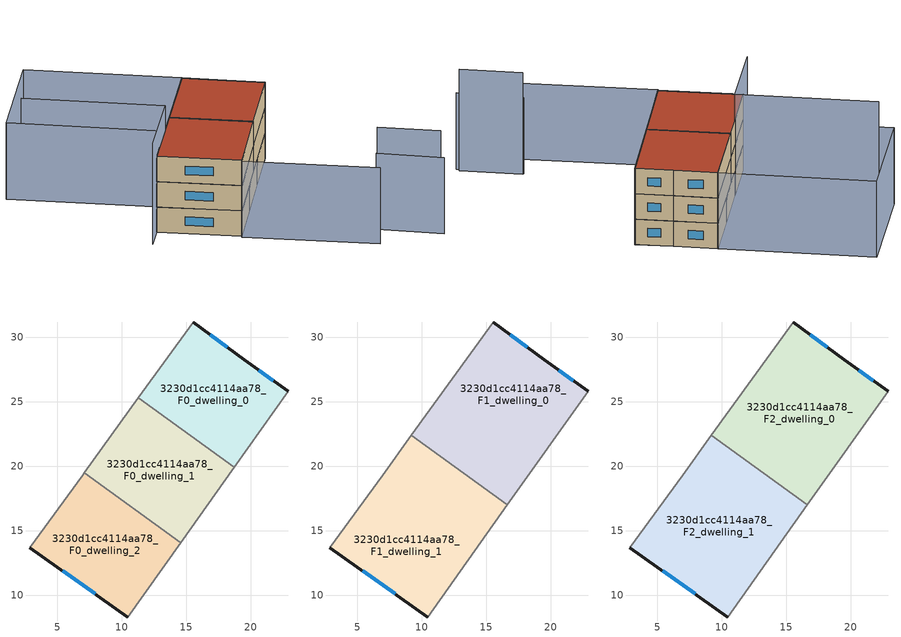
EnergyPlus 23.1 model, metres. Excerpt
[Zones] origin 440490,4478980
3230d1cc4114aa78_F0_dwelling_0
 floor ground (EU_floor_Construction): 18.73,19.93 22.92,25.83 19.5,28.28 15.54,31.2 11.29,25.32 z0
 wall outside (EU_wall_Construction): 15.54,31.2 19.5,28.28 22.92,25.83 z0:3
 wall adiabatic (EU_wall_Construction): 11.29,25.32 15.54,31.2 / 22.92,25.83 18.73,19.93 z0:3
 wall to 3230d1cc4114aa78_F0_dwelling_1 (EU_wall_Construction): 18.73,19.93 11.29,25.32 z0:3
 window (EU_Window_Construction): 16.87,30.22 18.18,29.26 / 20.64,27.46 21.78,26.65 z1:2
3230d1cc4114aa78_F0_dwelling_1
 floor ground (EU_floor_Construction): 14.58,14.07 18.73,19.93 11.29,25.32 7.09,19.49 z0
 wall adiabatic (EU_wall_Construction): 18.73,19.93 14.58,14.07 / 7.09,19.49 11.29,25.32 z0:3
 wall to 3230d1cc4114aa78_F0_dwelling_2 (EU_wall_Construction): 14.58,14.07 7.09,19.49 z0:3
3230d1cc4114aa78_F0_dwelling_2
 floor ground (EU_floor_Construction): 10.48,8.29 14.58,14.07 7.09,19.49 6.96,19.31 2.87,13.68 z0
 wall outside (EU_wall_Construction): 10.48,8.29 2.87,13.68 z0:3
 wall adiabatic (EU_wall_Construction): 14.58,14.07 10.48,8.29 / 2.87,13.68 6.96,19.31 7.09,19.49 z0:3
 window (EU_Window_Construction): 7.94,10.1 5.41,11.88 z1:2
3230d1cc4114aa78_F1_dwelling_0
 floor to 3230d1cc4114aa78_F0_dwelling_0 (EU_floor_Construction): 18.73,19.93 22.92,25.83 19.5,28.28 15.54,31.2 11.29,25.31 z3
 floor to 3230d1cc4114aa78_F0_dwelling_1 (EU_floor_Construction): 16.65,17 18.73,19.93 11.29,25.31 9.19,22.4 z3
 wall outside (EU_wall_Construction): 15.54,31.2 19.5,28.28 22.92,25.83 z3:6
 wall adiabatic (EU_wall_Construction): 9.19,22.4 15.54,31.2 / 22.92,25.83 16.65,17 z3:6
 wall to 3230d1cc4114aa78_F1_dwelling_1 (EU_wall_Construction): 16.65,17 9.19,22.4 z3:6
 window (EU_Window_Construction): 16.87,30.22 18.18,29.26 / 20.64,27.46 21.78,26.65 z4:5
3230d1cc4114aa78_F1_dwelling_1
 floor to 3230d1cc4114aa78_F0_dwelling_1 (EU_floor_Construction): 14.58,14.07 16.65,17 13.01,19.63 7.31,19.33 z3; 13.01,19.63 9.19,22.4 7.09,19.49 7.31,19.33 z3
 floor to 3230d1cc4114aa78_F0_dwelling_2 (EU_floor_Construction): 10.48,8.29 14.58,14.07 7.31,19.33 6.96,19.31 2.87,13.68 z3; 7.31,19.33 7.09,19.49 6.96,19.31 z3
 wall outside (EU_wall_Construction): 10.48,8.29 2.87,13.68 z3:6
 wall adiabatic (EU_wall_Construction): 16.65,17 10.48,8.29 / 2.87,13.68 6.96,19.31 9.19,22.4 z3:6
 window (EU_Window_Construction): 7.94,10.1 5.41,11.88 z4:5
3230d1cc4114aa78_F2_dwelling_0
 floor to 3230d1cc4114aa78_F1_dwelling_0 (EU_floor_Construction): 16.65,17 22.92,25.83 19.5,28.28 15.54,31.2 9.19,22.4 z6
 wall outside (EU_wall_Construction): 15.54,31.2 19.5,28.28 22.92,25.83 z6:9
 wall adiabatic (EU_wall_Construction): 9.19,22.4 15.54,31.2 / 22.92,25.83 16.65,17 z6:9
 wall to 3230d1cc4114aa78_F2_dwelling_1 (EU_wall_Construction): 16.65,17 9.19,22.4 z6:9
 window (EU_Window_Construction): 16.87,30.22 18.18,29.26 / 20.64,27.46 21.78,26.65 z7:8
 roof outside (EU_roof_Construction): 19.5,28.28 22.92,25.83 16.65,17 9.19,22.4 15.54,31.2 z9
3230d1cc4114aa78_F2_dwelling_1
 floor to 3230d1cc4114aa78_F1_dwelling_1 (EU_floor_Construction): 10.48,8.29 16.65,17 9.19,22.4 6.96,19.31 2.87,13.68 z6
 wall outside (EU_wall_Construction): 10.48,8.29 2.87,13.68 z6:9
 wall adiabatic (EU_wall_Construction): 16.65,17 10.48,8.29 / 2.87,13.68 6.96,19.31 9.19,22.4 z6:9
 window (EU_Window_Construction): 7.94,10.1 5.41,11.88 z7:8
 roof outside (EU_roof_Construction): 16.65,17 10.48,8.29 2.87,13.68 6.96,19.31 9.19,22.4 z9
shading: 24.4,3.13 29.94,-1.06 / -5.71,28.6 6.98,19.3 / 6.98,19.3 0.91,11 z0:12; 30.06,-1.59 24.21,3.03 / 22.71,-0.66 10.35,8.12 / 10.35,8.12 22.92,25.84 / 6.96,19.31 -7.1,29.54 / -7.1,29.54 1.55,41.44 / 1.55,41.44 15.61,31.21 / 15.61,31.21 6.96,19.31 z0:9
[Building]
EU S2 Campaign: North Axis=0; Terrain=City; Solar Distribution=FullExterior
[Site:Location]
Madrid: Latitude=40.5; Longitude=-3.5; Time Zone=1; Elevation=609
[SizingPeriod:WeatherFileDays]
AnnualSizingPeriod: Begin Month=1; Begin Day of Month=1; End Month=12; End Day of Month=31; Day of Week for Start Day=Monday; Use Weather File Daylight Saving Period=No; Use Weather File Rain and Snow Indicators=No
[MATERIAL]
EU_InternalMass_Material: Roughness=MediumRough; Thickness=0.1; Conductivity=1; Density=1800; Specific Heat=900; Thermal Absorptance=0.9; Solar Absorptance=0.7; Visible Absorptance=0.7
[MATERIAL:NOMASS] Roughness=MediumRough; Thermal Absorptance=0.9; Solar Absorptance=0.7; Visible Absorptance=0.7
Name | Thermal Resistance
EU_wall_NoMass | 0.459673
EU_roof_NoMass | 0.495815
EU_floor_NoMass | 0.788942
[WINDOWMATERIAL:SIMPLEGLAZINGSYSTEM]
EU_Window_SimpleGlazing: UFactor=4.26103; Solar Heat Gain Coefficient=0.85; Visible Transmittance=0.85
[CONSTRUCTION]
EU_wall_Construction: EU_wall_NoMass
EU_roof_Construction: EU_roof_NoMass
EU_floor_Construction: EU_floor_NoMass
EU_InternalMass_Construction: EU_InternalMass_Material
EU_Window_Construction: EU_Window_SimpleGlazing
[ZONE] Type=1; Multiplier=1; Ceiling Height=autocalculate; Floor Area=autocalculate; Part of Total Floor Area=Yes
Name | Volume
3230d1cc4114aa78_F0_dwelling_0 | 198.575
3230d1cc4114aa78_F1_dwelling_0; 3230d1cc4114aa78_F2_dwelling_0 | 297.856
3230d1cc4114aa78_F0_dwelling_1 | 198.601
3230d1cc4114aa78_F1_dwelling_1 | 297.842
3230d1cc4114aa78_F2_dwelling_1 | 297.843
3230d1cc4114aa78_F0_dwelling_2 | 198.573
[INTERNALMASS] Construction=EU_InternalMass_Construction
Name | Zone or ZoneList | Surface Area
3230d1cc4114aa78_F0_dwelling_0_EU_InternalMass | 3230d1cc4114aa78_F0_dwelling_0 | 66.1917
3230d1cc4114aa78_F0_dwelling_1_EU_InternalMass | 3230d1cc4114aa78_F0_dwelling_1 | 66.2
3230d1cc4114aa78_F0_dwelling_2_EU_InternalMass | 3230d1cc4114aa78_F0_dwelling_2 | 66.191
3230d1cc4114aa78_F1_dwelling_0_EU_InternalMass | 3230d1cc4114aa78_F1_dwelling_0 | 99.2853
3230d1cc4114aa78_F1_dwelling_1_EU_InternalMass | 3230d1cc4114aa78_F1_dwelling_1 | 99.281
3230d1cc4114aa78_F2_dwelling_0_EU_InternalMass | 3230d1cc4114aa78_F2_dwelling_0 | 99.2853
3230d1cc4114aa78_F2_dwelling_1_EU_InternalMass | 3230d1cc4114aa78_F2_dwelling_1 | 99.281
[OTHEREQUIPMENT] Fuel Type=Electricity; Design Level Calculation Method=Watts/Area; Power per Zone Floor Area=1; Fraction Latent=0; Fraction Radiant=0; Fraction Lost=0; Carbon Dioxide Generation Rate=0; EndUse Subcategory=EU_Step8_InternalGains
Name | Zone or ZoneList or Space or SpaceList | Schedule
EU_Step8_InternalGain_3230d1cc4114aa78_F0_dwelling_0_f000 | 3230d1cc4114aa78_F0_dwelling_0 | EU_Step8_GainSchedule_3230d1cc4114aa78_F0_dwelling_0_f000
EU_Step8_InternalGain_3230d1cc4114aa78_F0_dwelling_1_f000 | 3230d1cc4114aa78_F0_dwelling_1 | EU_Step8_GainSchedule_3230d1cc4114aa78_F0_dwelling_1_f000
EU_Step8_InternalGain_3230d1cc4114aa78_F0_dwelling_2_f000 | 3230d1cc4114aa78_F0_dwelling_2 | EU_Step8_GainSchedule_3230d1cc4114aa78_F0_dwelling_2_f000
EU_Step8_InternalGain_3230d1cc4114aa78_F1_dwelling_0_f000 | 3230d1cc4114aa78_F1_dwelling_0 | EU_Step8_GainSchedule_3230d1cc4114aa78_F1_dwelling_0_f000
EU_Step8_InternalGain_3230d1cc4114aa78_F1_dwelling_1_f000 | 3230d1cc4114aa78_F1_dwelling_1 | EU_Step8_GainSchedule_3230d1cc4114aa78_F1_dwelling_1_f000
EU_Step8_InternalGain_3230d1cc4114aa78_F2_dwelling_0_f000 | 3230d1cc4114aa78_F2_dwelling_0 | EU_Step8_GainSchedule_3230d1cc4114aa78_F2_dwelling_0_f000
EU_Step8_InternalGain_3230d1cc4114aa78_F2_dwelling_1_f000 | 3230d1cc4114aa78_F2_dwelling_1 | EU_Step8_GainSchedule_3230d1cc4114aa78_F2_dwelling_1_f000
[ZONEVENTILATION:DESIGNFLOWRATE] Schedule=EU_AlwaysOn; Design Flow Rate Calculation Method=AirChanges/Hour; Air Changes per Hour=0.719161; Ventilation Type=Natural; Fan Pressure Rise=0; Fan Total Efficiency=1; Constant Term Coefficient=1; Temperature Term Coefficient=0; Velocity Term Coefficient=0; Velocity Squared Term Coefficient=0; Minimum Indoor Temperature=-100; Maximum Indoor Temperature=100; Delta Temperature=-100; Minimum Outdoor Temperature=-100; Maximum Outdoor Temperature=100; Maximum Wind Speed=40
Name | Zone or ZoneList or Space or SpaceList
EU_ConstantAir_3230d1cc4114aa78_F0_dwelling_0 | 3230d1cc4114aa78_F0_dwelling_0
EU_ConstantAir_3230d1cc4114aa78_F0_dwelling_1 | 3230d1cc4114aa78_F0_dwelling_1
EU_ConstantAir_3230d1cc4114aa78_F0_dwelling_2 | 3230d1cc4114aa78_F0_dwelling_2
EU_ConstantAir_3230d1cc4114aa78_F1_dwelling_0 | 3230d1cc4114aa78_F1_dwelling_0
EU_ConstantAir_3230d1cc4114aa78_F1_dwelling_1 | 3230d1cc4114aa78_F1_dwelling_1
EU_ConstantAir_3230d1cc4114aa78_F2_dwelling_0 | 3230d1cc4114aa78_F2_dwelling_0
EU_ConstantAir_3230d1cc4114aa78_F2_dwelling_1 | 3230d1cc4114aa78_F2_dwelling_1
[HVACTEMPLATE:THERMOSTAT] Constant Heating Setpoint=20; Constant Cooling Setpoint=50
EU_HeatOnly_3230d1cc4114aa78_F0_dwelling_0; EU_HeatOnly_3230d1cc4114aa78_F0_dwelling_1; EU_HeatOnly_3230d1cc4114aa78_F0_dwelling_2; EU_HeatOnly_3230d1cc4114aa78_F1_dwelling_0; EU_HeatOnly_3230d1cc4114aa78_F1_dwelling_1; EU_HeatOnly_3230d1cc4114aa78_F2_dwelling_0; EU_HeatOnly_3230d1cc4114aa78_F2_dwelling_1
[HVACTEMPLATE:ZONE:IDEALLOADSAIRSYSTEM] System Availability Schedule=EU_AlwaysOn; Maximum Heating Supply Air Temperature=50; Minimum Cooling Supply Air Temperature=13; Maximum Heating Supply Air Humidity Ratio=0.0156; Minimum Cooling Supply Air Humidity Ratio=0.0077; Heating Limit=NoLimit; Cooling Limit=NoLimit; Heating Availability Schedule=EU_AlwaysOn; Cooling Availability Schedule=EU_CoolingOff; Dehumidification Control Type=ConstantSensibleHeatRatio; Cooling Sensible Heat Ratio=0.7; Dehumidification Setpoint=60; Humidification Control Type=None; Humidification Setpoint=30; Outdoor Air Method=None; Outdoor Air Flow Rate per Person=0.00944; Outdoor Air Flow Rate per Zone Floor Area=0; Outdoor Air Flow Rate per Zone=0; Demand Controlled Ventilation Type=None; Outdoor Air Economizer Type=NoEconomizer; Heat Recovery Type=None; Sensible Heat Recovery Effectiveness=0.7; Latent Heat Recovery Effectiveness=0.65
Name | Template Thermostat
3230d1cc4114aa78_F0_dwelling_0 | EU_HeatOnly_3230d1cc4114aa78_F0_dwelling_0
3230d1cc4114aa78_F0_dwelling_1 | EU_HeatOnly_3230d1cc4114aa78_F0_dwelling_1
3230d1cc4114aa78_F0_dwelling_2 | EU_HeatOnly_3230d1cc4114aa78_F0_dwelling_2
3230d1cc4114aa78_F1_dwelling_0 | EU_HeatOnly_3230d1cc4114aa78_F1_dwelling_0
3230d1cc4114aa78_F1_dwelling_1 | EU_HeatOnly_3230d1cc4114aa78_F1_dwelling_1
3230d1cc4114aa78_F2_dwelling_0 | EU_HeatOnly_3230d1cc4114aa78_F2_dwelling_0
3230d1cc4114aa78_F2_dwelling_1 | EU_HeatOnly_3230d1cc4114aa78_F2_dwelling_1
[SIZING:ZONE] Zone Cooling Design Supply Air Temperature Input Method=SupplyAirTemperature; Zone Cooling Design Supply Air Temperature=13; Zone Heating Design Supply Air Temperature Input Method=SupplyAirTemperature; Zone Heating Design Supply Air Temperature=50; Zone Cooling Design Supply Air Humidity Ratio=0.008; Zone Heating Design Supply Air Humidity Ratio=0.008; Cooling Design Air Flow Method=DesignDay; Cooling Design Air Flow Rate=0; Cooling Minimum Air Flow per Zone Floor Area=0.000762; Cooling Minimum Air Flow=0; Cooling Minimum Air Flow Fraction=0.2; Heating Design Air Flow Method=DesignDay; Heating Design Air Flow Rate=0; Heating Maximum Air Flow per Zone Floor Area=0.002032; Heating Maximum Air Flow=0.141576; Heating Maximum Air Flow Fraction=0.3; Account for Dedicated Outdoor Air System=No; Dedicated Outdoor Air System Control Strategy=NeutralSupplyAir; Dedicated Outdoor Air Low Setpoint Temperature for Design=autosize; Dedicated Outdoor Air High Setpoint Temperature for Design=autosize; Zone Load Sizing Method=Sensible Load Only No Latent Load; Zone Latent Cooling Design Supply Air Humidity Ratio Input Method=HumidityRatioDifference; Zone Cooling Design Supply Air Humidity Ratio Difference=0.005; Zone Latent Heating Design Supply Air Humidity Ratio Input Method=HumidityRatioDifference; Zone Humidification Design Supply Air Humidity Ratio Difference=0.005
3230d1cc4114aa78_F0_dwelling_0; 3230d1cc4114aa78_F0_dwelling_1; 3230d1cc4114aa78_F0_dwelling_2; 3230d1cc4114aa78_F1_dwelling_0; 3230d1cc4114aa78_F1_dwelling_1; 3230d1cc4114aa78_F2_dwelling_0; 3230d1cc4114aa78_F2_dwelling_1
[SCHEDULE:CONSTANT]
Name | Hourly Value
EU_AlwaysOn | 1
EU_CoolingOff | 0
[SCHEDULE:FILE] Column Number=1; Rows to Skip at Top=0; Number of Hours of Data=8760; Column Separator=Comma; Interpolate to Timestep=No; Minutes per Item=60; Adjust Schedule for Daylight Savings=Yes
Name | File
EU_Step8_GainSchedule_3230d1cc4114aa78_F0_dwelling_0_f000 | ../../schedules/3230d1cc4114aa78/3230d1cc4114aa78_F0_dwelling_0_f000_gain.csv
EU_Step8_GainSchedule_3230d1cc4114aa78_F0_dwelling_1_f000 | ../../schedules/3230d1cc4114aa78/3230d1cc4114aa78_F0_dwelling_1_f000_gain.csv
EU_Step8_GainSchedule_3230d1cc4114aa78_F0_dwelling_2_f000 | ../../schedules/3230d1cc4114aa78/3230d1cc4114aa78_F0_dwelling_2_f000_gain.csv
EU_Step8_GainSchedule_3230d1cc4114aa78_F1_dwelling_0_f000 | ../../schedules/3230d1cc4114aa78/3230d1cc4114aa78_F1_dwelling_0_f000_gain.csv
EU_Step8_GainSchedule_3230d1cc4114aa78_F1_dwelling_1_f000 | ../../schedules/3230d1cc4114aa78/3230d1cc4114aa78_F1_dwelling_1_f000_gain.csv
EU_Step8_GainSchedule_3230d1cc4114aa78_F2_dwelling_0_f000 | ../../schedules/3230d1cc4114aa78/3230d1cc4114aa78_F2_dwelling_0_f000_gain.csv
EU_Step8_GainSchedule_3230d1cc4114aa78_F2_dwelling_1_f000 | ../../schedules/3230d1cc4114aa78/3230d1cc4114aa78_F2_dwelling_1_f000_gain.csv
